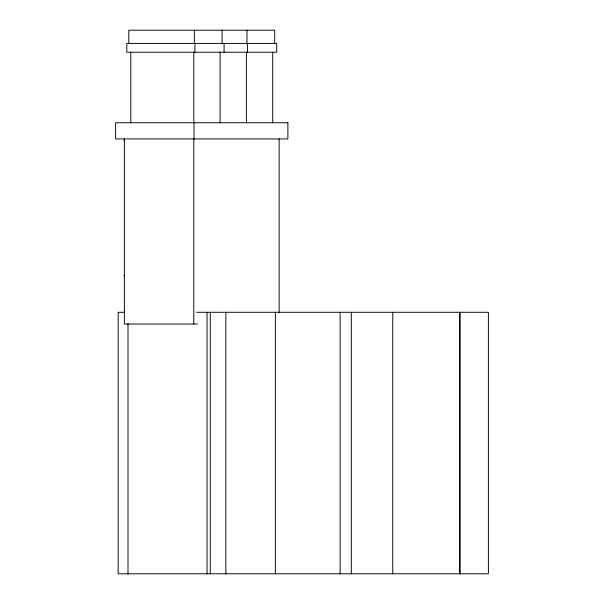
<?xml version="1.0" encoding="UTF-8"?>
<svg xmlns="http://www.w3.org/2000/svg" width="604" height="604" viewBox="0 0 604 604"><rect width="100%" height="100%" fill="white"/><g stroke="black" fill="none" stroke-linecap="round" stroke-linejoin="round"><path stroke-width="0.91" d="M123.797 140.392L124.386 140.392M123.797 275.552L124.386 275.552M124.734 312.283L118.157 312.283L118.157 573.8L488.387 573.8L488.387 312.283L196.693 312.283M197.546 324.038L124.379 324.038L124.379 138.92M460.18 312.283L460.18 573.8M459.448 312.283L459.448 573.8M392.743 312.283L392.743 573.8M351.317 312.283L351.317 573.8M340.15 312.283L340.15 573.8M279.131 138.92L279.131 312.759M275.356 312.283L275.356 573.8M274.707 43.42L274.707 30.2L128.795 30.2L128.795 43.42M272.714 52.238L272.714 122.755M247.549 43.42L247.549 52.238M246.976 30.2L246.976 43.42M246.402 52.238L246.402 122.755M225.843 312.283L225.843 573.8M224.084 43.42L224.084 52.238M222.091 30.2L222.091 43.42M220.09 52.238L220.09 122.755M210.275 312.283L210.275 573.8M207.044 312.283L207.044 573.8M194.933 43.42L194.933 52.238M194.36 30.2L194.36 43.42M194.027 122.755L194.027 138.92M193.786 52.238L193.786 122.755M193.793 138.92L193.793 324.038M130.789 52.238L130.789 122.755M128.003 323.57L128.003 573.8M276.707 43.42L126.795 43.42L126.795 52.238L276.707 52.238L276.707 43.42M287.889 122.755L115.613 122.755L115.613 138.92L287.889 138.92L287.889 122.755"/></g></svg>
